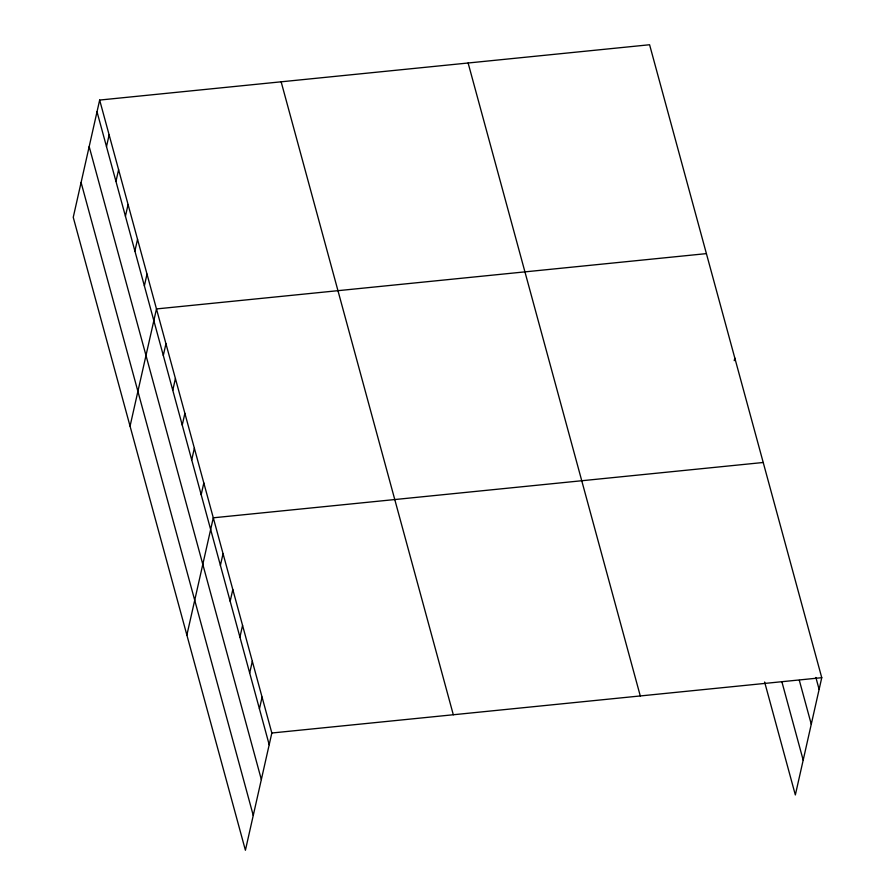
<?xml version="1.0" encoding="UTF-8"?>
<svg xmlns="http://www.w3.org/2000/svg" width="895" height="895" viewBox="0 0 895 895"><rect width="100%" height="100%" fill="white"/><g stroke="black" fill="none" stroke-linecap="round" stroke-linejoin="round"><path stroke-width="1.34" d="M99.658 100.061L73.245 217.306L245.409 850.25L271.834 733.005L99.658 100.061L649.591 44.75L821.755 677.694L795.342 794.939L764.621 682.024M106.494 146.59L109.134 134.876M115.958 181.394L118.599 169.681M125.434 216.21L128.075 204.496M134.899 251.025L137.539 239.312M144.375 285.829L147.004 274.116M130.055 426.177L156.48 308.932L706.412 253.621M163.304 355.46L165.944 343.747M172.78 390.265L175.42 378.551M182.244 425.08L184.885 413.367M191.72 459.896L194.36 448.182M201.185 494.7L203.825 482.987M186.876 635.047L213.29 517.802L763.222 462.491M220.405 565.383L223.045 553.669M230.172 601.25L232.801 589.537M239.927 637.117L242.567 625.404M249.683 672.984L252.323 661.271M259.438 708.851L262.078 697.138M734.224 360.663L734.817 358.056M271.834 733.005L821.755 677.694M815.871 677.448L819.126 689.407M799.347 680.39L811.273 724.234M781.872 681.733L803.184 760.112M468.119 62.997L640.283 695.941M281.142 81.803L453.306 714.747M97.018 111.774L269.194 744.718M89.176 146.601L261.34 779.545M81.087 182.479L253.251 815.423"/></g></svg>
